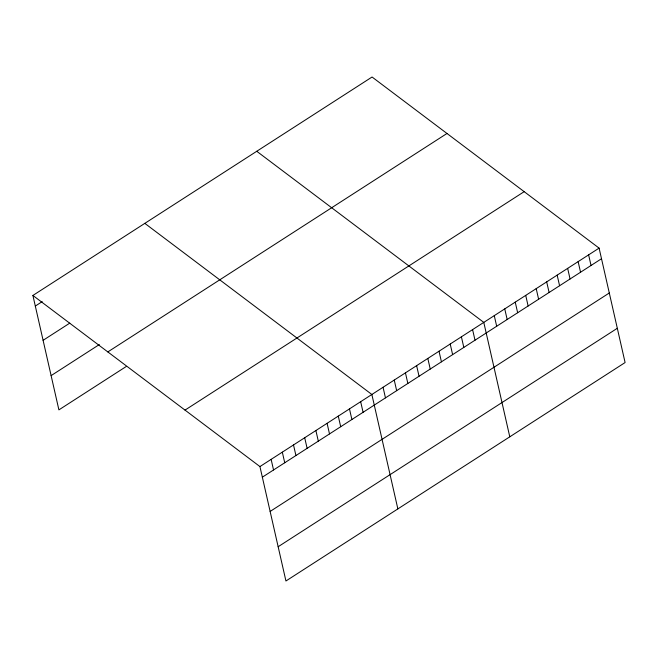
<?xml version="1.0" encoding="UTF-8"?>
<svg xmlns="http://www.w3.org/2000/svg" width="658" height="658" viewBox="0 0 658 658"><rect width="100%" height="100%" fill="white"/><g stroke="black" fill="none" stroke-linecap="round" stroke-linejoin="round"><path stroke-width="0.99" d="M32.9 295.45L372.066 77.011L599.101 248.124L625.1 362.55L285.934 580.989L259.935 466.571L32.9 295.45L58.899 409.876L126.048 366.621M35.31 306.06L42.194 301.627M43.091 340.318L69.781 323.127M51.11 375.619L99.325 344.562M107.822 351.923L446.988 133.475M185.013 410.099L524.179 191.659M259.935 466.571L599.101 248.124M262.345 477.182L601.511 258.734M270.134 511.439L609.3 292.991M278.153 546.732L617.319 328.284M256.752 151.282L483.786 322.395L509.785 436.822M144.826 223.366L371.86 394.479L397.86 508.905M588.622 254.876L591.032 265.487M578.135 261.629L580.545 272.239M567.657 268.382L570.067 278.984M557.17 275.134L559.58 285.736M546.691 281.887L549.101 292.489M536.204 288.632L538.614 299.242M525.717 295.384L528.127 305.995M515.239 302.137L517.649 312.747M504.752 308.89L507.162 319.5M494.273 315.643L496.683 326.253M472.592 329.6L475.002 340.211M461.398 336.814L463.816 347.424M450.212 344.019L452.622 354.629M439.018 351.232L441.428 361.842M427.823 358.437L430.233 369.048M416.629 365.651L419.039 376.253M405.443 372.856L407.853 383.466M394.249 380.069L396.659 390.671M383.055 387.274L385.465 397.884M360.666 401.693L363.076 412.303M349.48 408.898L351.89 419.508M338.286 416.111L340.696 426.721M327.092 423.316L329.502 433.926M315.898 430.529L318.308 441.131M304.703 437.735L307.113 448.345M293.517 444.948L295.927 455.55M282.323 452.153L284.733 462.763M271.129 459.358L273.539 469.968"/></g></svg>
